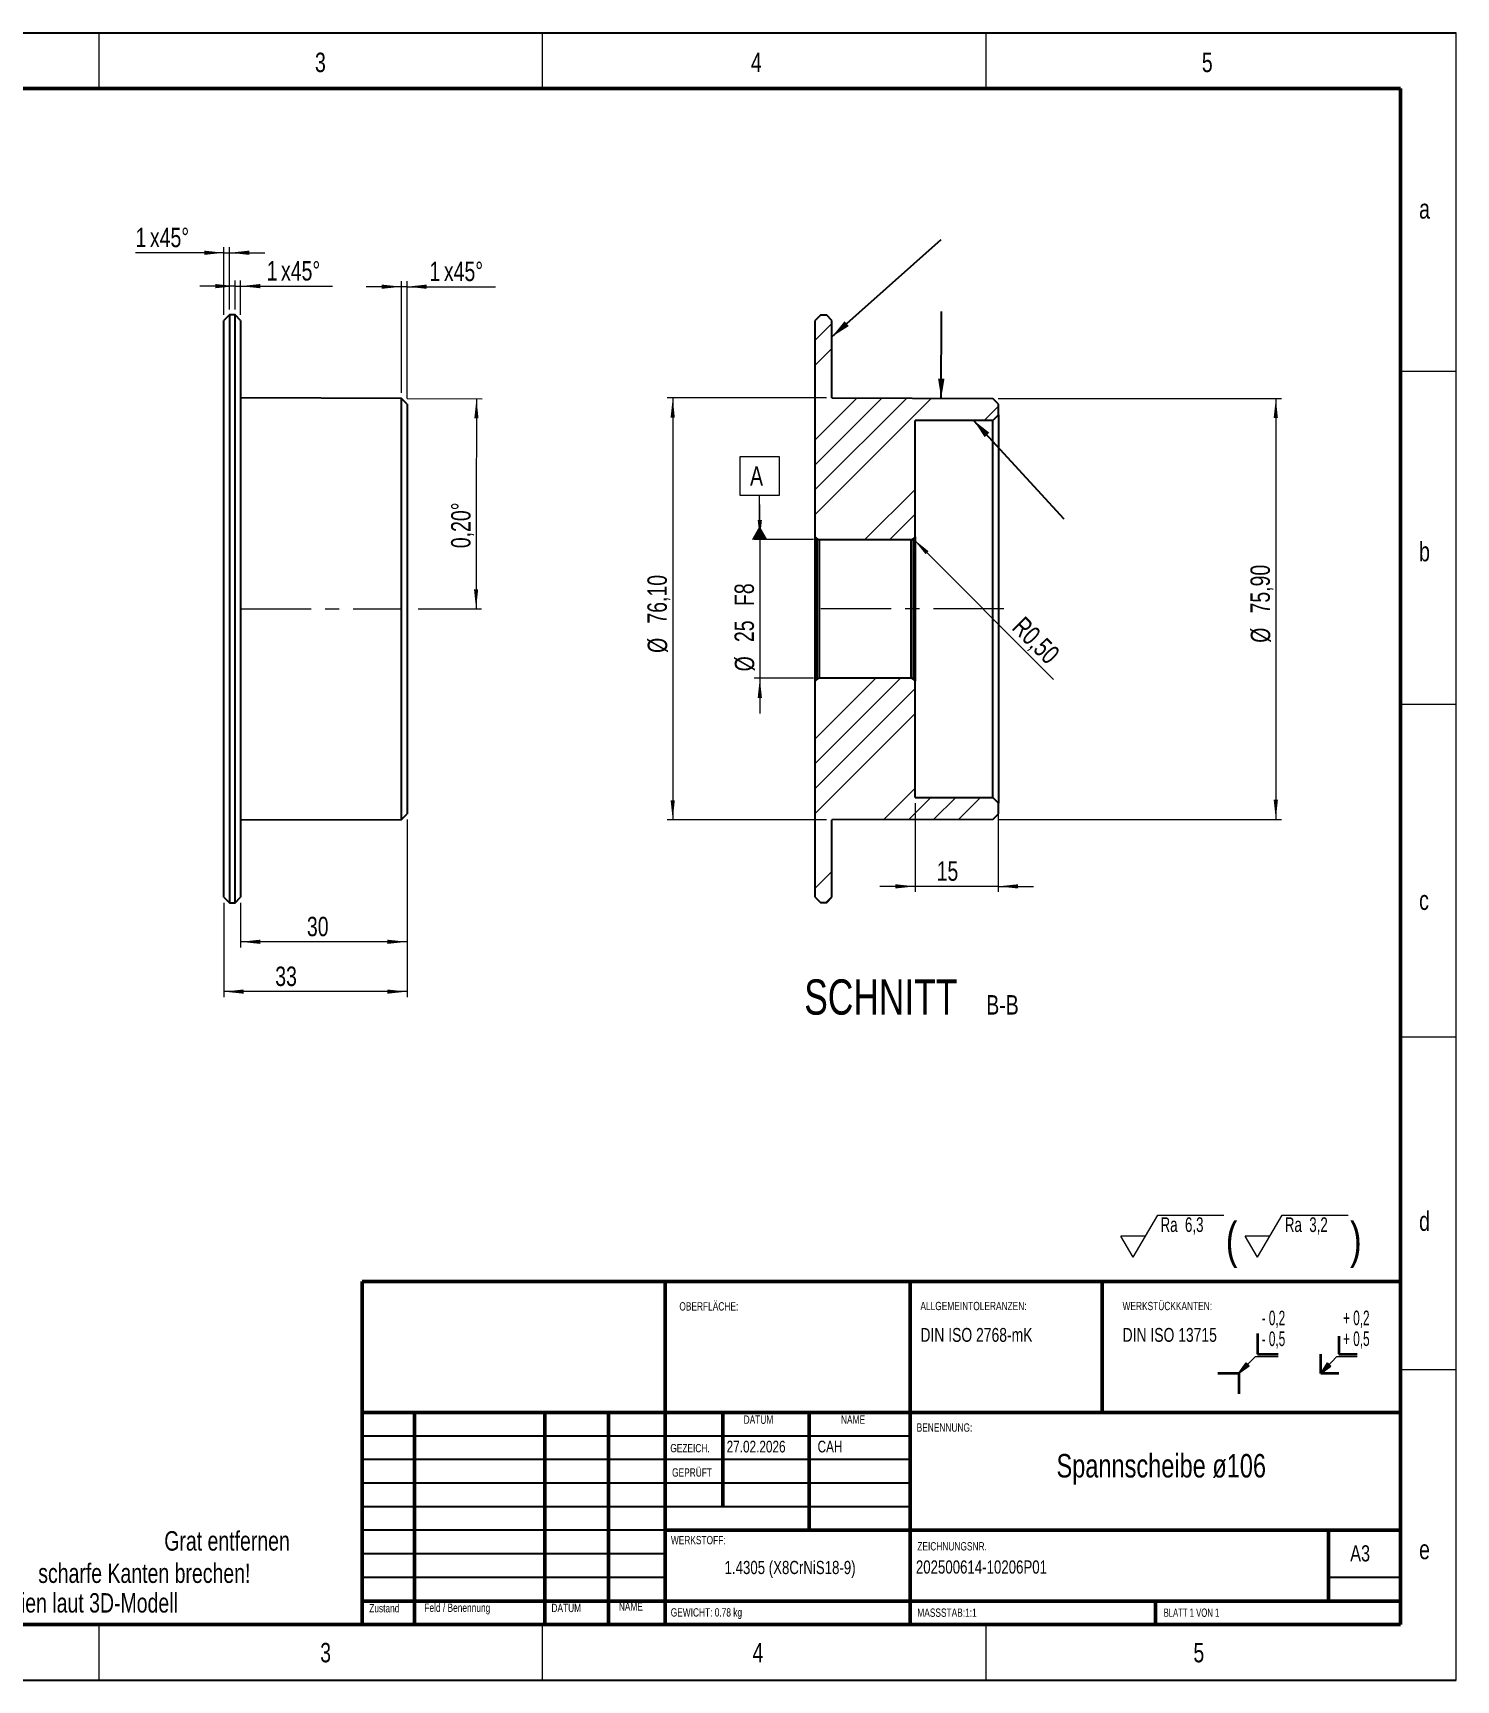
# Model space of a CAD drawing. Header units: millimetres. Extents: x 0 to 420, y 0 to 297.
# Drawn here: x 163.4 to 420, y 0 to 297 of the extents above; entities that cross this region are included whole.
import ezdxf

# ---------------------------------------------------------------- set-up
doc = ezdxf.new("R2010")
doc.units = ezdxf.units.MM
doc.header["$PDSIZE"] = -1
doc.linetypes.add('CENTERX2', pattern=[20.32, 12.7, -2.54, 2.54, -2.54])
doc.styles.add('SLDTEXTSTYLE0', font='TXT', dxfattribs={"width": 0.605})
doc.styles.add('SLDTEXTSTYLE1', font='TXT', dxfattribs={"width": 0.678571})
doc.styles.add('SLDTEXTSTYLE2', font='TXT', dxfattribs={"width": 0.75})
doc.styles.add('SLDTEXTSTYLE3', font='TXT', dxfattribs={"width": 0.692308})
doc.dimstyles.new('SLDDIMSTYLE1', dxfattribs={"dimtxt": 3.5, "dimasz": 3.556, "dimexe": 0, "dimexo": 0.0625, "dimgap": 0.875, "dimtad": 1, "dimrnd": 1e-09, "dimzin": 12, "dimdsep": 46, "dimtxsty": 'SLDTEXTSTYLE2', "dimsah": 1, "dimcen": 0.09, "dimadec": 0, "dimazin": 3, "dimtfac": 1, "dimtdec": 3, "dimtofl": 0, "dimtmove": 0, "dimatfit": 3, "dimfxl": 1, "dimfrac": 2, "dimtolj": 1, "dimtzin": 12, "dimarcsym": 0})
doc.dimstyles.new('SLDDIMSTYLE2', dxfattribs={"dimtxt": 3.5, "dimasz": 3.556, "dimexe": 0, "dimexo": 0.0625, "dimgap": 0.875, "dimtad": 1, "dimdec": 4, "dimdsep": 46, "dimtxsty": 'SLDTEXTSTYLE2', "dimsah": 1, "dimcen": 0.09, "dimazin": 2, "dimtfac": 1, "dimtdec": 3, "dimtofl": 0, "dimtmove": 0, "dimatfit": 3, "dimfxl": 1, "dimfrac": 2, "dimtolj": 1, "dimtzin": 12, "dimarcsym": 0})
doc.dimstyles.new('SLDDIMSTYLE3', dxfattribs={"dimtxt": 3.5, "dimasz": 3.556, "dimexe": 0, "dimexo": 0.0625, "dimgap": 0.875, "dimtad": 1, "dimrnd": 1e-09, "dimzin": 12, "dimdsep": 46, "dimtxsty": 'SLDTEXTSTYLE2', "dimsah": 1, "dimcen": 0.09, "dimadec": 0, "dimazin": 3, "dimtfac": 1, "dimtdec": 3, "dimtmove": 0, "dimatfit": 0, "dimfxl": 1, "dimfrac": 2, "dimtolj": 1, "dimtzin": 12, "dimarcsym": 0})
doc.dimstyles.new('SLDDIMSTYLE4', dxfattribs={"dimtxt": 3.5, "dimasz": 3.556, "dimexe": 0, "dimexo": 0.0625, "dimgap": 0.875, "dimtad": 1, "dimrnd": 1e-09, "dimzin": 12, "dimdsep": 46, "dimtxsty": 'SLDTEXTSTYLE2', "dimsah": 1, "dimcen": 0.09, "dimadec": 0, "dimazin": 3, "dimtfac": 1, "dimtdec": 3, "dimtmove": 0, "dimatfit": 0, "dimfxl": 1, "dimfrac": 2, "dimtolj": 1, "dimarcsym": 0})
doc.dimstyles.new('SLDDIMSTYLE5', dxfattribs={"dimtxt": 3.5, "dimasz": 3.556, "dimexe": 0, "dimexo": 0.0625, "dimgap": 0.875, "dimtad": 1, "dimrnd": 1e-09, "dimdsep": 46, "dimtxsty": 'SLDTEXTSTYLE2', "dimsah": 1, "dimcen": 0, "dimadec": 0, "dimazin": 2, "dimtfac": 1, "dimtdec": 3, "dimtofl": 0, "dimtmove": 0, "dimatfit": 3, "dimfxl": 1, "dimfrac": 2, "dimtolj": 1, "dimtzin": 12, "dimarcsym": 0})
doc.dimstyles.new('SLDDIMSTYLE7', dxfattribs={"dimtxt": 0.18, "dimasz": 3.556, "dimexe": 0, "dimexo": 0.0625, "dimgap": 0, "dimtad": 0, "dimtih": 1, "dimtoh": 1, "dimdec": 0, "dimrnd": 1e-09, "dimzin": 0, "dimdsep": 46, "dimtxsty": 'Standard', "dimsah": 1, "dimcen": 0.09, "dimadec": 0, "dimazin": 0, "dimtfac": 3.556, "dimtdec": 0, "dimtofl": 0, "dimtmove": 0, "dimatfit": 3, "dimfxl": 1, "dimfrac": 2, "dimtolj": 1, "dimtzin": 0, "dimarcsym": 0})
pattern_1 = [(45, (0, 0), (-13.4704, 13.4704), []), (45, (4.49, 0), (-13.4704, 13.4704), []), (45, (8.98, 0), (-13.4704, 13.4704), []), (45, (13.47, 0), (-13.4704, 13.4704), [])]

# ---------------------------------------------------------------- blocks, each defined once
blk = doc.blocks.new('SW_NOTE_0')
at = {"color": 0, "linetype": 'Continuous', "lineweight": 0, "insert": (0, 4.51), "char_height": 3.5, "attachment_point": 1, "style": 'SLDTEXTSTYLE0'}
blk.add_mtext('+ 0,5', dxfattribs=at)
blk = doc.blocks.new('SW_NOTE_0_1')
at = {"color": 0, "linetype": 'Continuous', "lineweight": 0, "insert": (0, 4.51), "char_height": 3.5, "attachment_point": 1, "style": 'SLDTEXTSTYLE0'}
blk.add_mtext('+ 0,2', dxfattribs=at)
blk = doc.blocks.new('SW_NOTE_0_2')
at = {"color": 0, "linetype": 'Continuous', "lineweight": 0, "insert": (0, 4.51), "char_height": 3.5, "attachment_point": 1, "style": 'SLDTEXTSTYLE0'}
blk.add_mtext('- 0,2', dxfattribs=at)
blk = doc.blocks.new('SW_NOTE_0_3')
at = {"color": 0, "linetype": 'Continuous', "lineweight": 0, "insert": (0, 4.51), "char_height": 3.5, "attachment_point": 1, "style": 'SLDTEXTSTYLE0'}
blk.add_mtext('- 0,5', dxfattribs=at)
blk = doc.blocks.new('Block3')
at = {"linetype": 'Continuous'}
for points in [[(735.45, 277.8), (737.92, 279.57), (737.22, 280.27)], [(755.16, 277.71), (757.62, 279.47), (756.78, 280.26)]]:
    blk.add_hatch(color=7, dxfattribs=at).paths.add_polyline_path(points, flags=0)
at = {"color": 7, "linetype": 'Continuous', "lineweight": 35}
for p, q in [((739.95, 287.3), (739.95, 282.3)), ((759.52, 286.66), (759.52, 282.3)), ((739.95, 282.3), (744.95, 282.3)), ((755.16, 277.71), (755.16, 282.3)), ((759.52, 282.3), (763.89, 282.3)), ((730.45, 277.8), (735.45, 277.8)), ((735.45, 277.8), (735.45, 272.8)), ((759.52, 277.71), (755.16, 277.71))]:
    blk.add_line(p, q, dxfattribs=at)
at = {"color": 7, "linetype": 'Continuous', "lineweight": 18}
for p, q in [((735.45, 277.8), (739.45, 281.8)), ((739.45, 281.8), (744.95, 281.8)), ((755.16, 277.71), (759.02, 281.8)), ((759.02, 281.8), (763.89, 281.8)), ((735.45, 277.8), (737.22, 280.27)), ((735.45, 277.8), (737.92, 279.57)), ((737.22, 280.27), (737.92, 279.57)), ((755.16, 277.71), (756.78, 280.26)), ((755.16, 277.71), (757.62, 279.47)), ((756.78, 280.26), (757.62, 279.47))]:
    blk.add_line(p, q, dxfattribs=at)
at = {"color": 7, "linetype": 'Continuous', "lineweight": 0}
for p in [(737.57, 279.92), (757.2, 279.87)]:
    blk.add_point(p, dxfattribs=at)
for name, p in [('SW_NOTE_0_2', (740.95, 288.28)), ('SW_NOTE_0_1', (760.52, 288.3)), ('SW_NOTE_0_3', (740.95, 283.28)), ('SW_NOTE_0', (760.52, 283.29))]:
    blk.add_blockref(name, p, dxfattribs=at)
blk = doc.blocks.new('SW_NOTE_0_4')
at = {"color": 0, "linetype": 'Continuous', "lineweight": 0}
for p, q in [((-4.95, -3.78), (-0.49, 3.78)), ((-0.49, 3.78), (11.39, 3.78)), ((17.46, -3.78), (21.92, 3.78)), ((21.92, 3.78), (33.8, 3.78)), ((-4.95, -3.78), (-7.18, 0)), ((-2.72, 0), (-7.18, 0)), ((17.46, -3.78), (15.23, 0)), ((19.69, 0), (15.23, 0))]:
    blk.add_line(p, q, dxfattribs=at)
at = {"color": 0, "linetype": 'Continuous', "lineweight": 0, "attachment_point": 1}
for s, insert, char_height, style in [('Ra  6,3', (0, 3.41), 2.646, 'SLDTEXTSTYLE1'), ('Ra  3,2', (22.41, 3.41), 2.646, 'SLDTEXTSTYLE1'), ('(', (11.75, 2.54), 6.35, 'SLDTEXTSTYLE2'), (')', (34.15, 2.54), 6.35, 'SLDTEXTSTYLE2')]:
    blk.add_mtext(s, dxfattribs=dict(at, insert=insert, char_height=char_height, style=style))
blk = doc.blocks.new('SW_NOTE_0_5')
at = {"color": 0, "linetype": 'Continuous', "lineweight": 0, "attachment_point": 1, "style": 'SLDTEXTSTYLE2'}
for s, insert, char_height in [('ALLGEMEINTOLERANZEN:', (0, 1.93), 1.5), ('DIN ISO 2768-mK', (0, -2.78), 2.5)]:
    blk.add_mtext(s, dxfattribs=dict(at, insert=insert, char_height=char_height))
blk = doc.blocks.new('SW_NOTE_0_6')
at = {"color": 0, "linetype": 'Continuous', "lineweight": 0, "attachment_point": 1, "style": 'SLDTEXTSTYLE2'}
for s, insert, char_height in [('WERKSTÜCKKANTEN:', (0, 1.93), 1.5), ('DIN ISO 13715', (0, -2.78), 2.5)]:
    blk.add_mtext(s, dxfattribs=dict(at, insert=insert, char_height=char_height))
blk = doc.blocks.new('_D_2')
at = {"color": 7, "linetype": 'Continuous', "lineweight": 0}
for p, q in [((230.85, 231.09), (244.37, 231.04)), ((232.85, 193.15), (244.3, 193.15))]:
    blk.add_line(p, q, dxfattribs=at)
at = {"color": 7, "linetype": 'Continuous', "lineweight": 18}
blk.add_arc((11101.33, 193.15), 10858.02, 179.8, 180, dxfattribs=at)
for points in [[(243.37, 231.05), (242.98, 227.49), (243.74, 227.49)], [(243.3, 193.15), (243.68, 196.7), (242.92, 196.7)]]:
    blk.add_solid(points, dxfattribs=at)
at = {"color": 7, "linetype": 'Continuous', "lineweight": 18, "insert": (238.79, 204.1), "char_height": 3.5, "attachment_point": 1, "rotation": 89.9134, "style": 'SLDTEXTSTYLE2'}
blk.add_mtext('0,20°', dxfattribs=at)
blk = doc.blocks.new('_D_3')
at = {"color": 7, "linetype": 'Continuous', "lineweight": 0}
for p, q in [((230.85, 155.2), (230.85, 123.15)), ((197.85, 140.15), (197.85, 123.15)), ((230.85, 124.15), (197.85, 124.15))]:
    blk.add_line(p, q, dxfattribs=at)
at = {"color": 7, "linetype": 'Continuous', "lineweight": 18}
for points in [[(197.85, 124.15), (201.4, 123.77), (201.4, 124.53)], [(230.85, 124.15), (227.29, 124.53), (227.29, 123.77)]]:
    blk.add_solid(points, dxfattribs=at)
at = {"color": 7, "linetype": 'Continuous', "lineweight": 18, "insert": (207.09, 128.66), "char_height": 3.5, "attachment_point": 1, "style": 'SLDTEXTSTYLE2'}
blk.add_mtext('33', dxfattribs=at)
blk = doc.blocks.new('_D_4')
at = {"color": 7, "linetype": 'Continuous', "lineweight": 0}
for p, q in [((197.85, 257.36), (181.91, 257.36)), ((197.85, 246.15), (197.85, 258.36)), ((197.85, 257.36), (198.85, 257.36)), ((198.85, 247.15), (198.85, 258.36)), ((198.85, 257.36), (205.2, 257.36))]:
    blk.add_line(p, q, dxfattribs=at)
at = {"color": 7, "linetype": 'Continuous', "lineweight": 18}
for points in [[(197.85, 257.36), (194.29, 257.74), (194.29, 256.98)], [(198.85, 257.36), (202.4, 256.98), (202.4, 257.74)]]:
    blk.add_solid(points, dxfattribs=at)
at = {"color": 7, "linetype": 'Continuous', "lineweight": 18, "char_height": 3.5, "attachment_point": 1, "style": 'SLDTEXTSTYLE2'}
for s, insert in [('1', (181.91, 261.87)), ('x45°', (184.5, 261.87))]:
    blk.add_mtext(s, dxfattribs=dict(at, insert=insert))
blk = doc.blocks.new('_D_5')
at = {"color": 7, "linetype": 'Continuous', "lineweight": 0}
for p, q in [((199.85, 251.34), (193.5, 251.34)), ((199.85, 247.15), (199.85, 252.34)), ((199.85, 251.34), (200.85, 251.34)), ((200.85, 246.15), (200.85, 252.34)), ((200.85, 251.34), (217.41, 251.34))]:
    blk.add_line(p, q, dxfattribs=at)
at = {"color": 7, "linetype": 'Continuous', "lineweight": 18}
for points in [[(199.85, 251.34), (196.29, 251.72), (196.29, 250.96)], [(200.85, 251.34), (204.4, 250.96), (204.4, 251.72)]]:
    blk.add_solid(points, dxfattribs=at)
at = {"color": 7, "linetype": 'Continuous', "lineweight": 18, "char_height": 3.5, "attachment_point": 1, "style": 'SLDTEXTSTYLE2'}
for s, insert in [('1', (205.54, 255.85)), ('x45°', (208.13, 255.85))]:
    blk.add_mtext(s, dxfattribs=dict(at, insert=insert))
blk = doc.blocks.new('_D_6')
at = {"color": 7, "linetype": 'Continuous', "lineweight": 0}
for p, q in [((229.85, 251.24), (223.5, 251.24)), ((229.85, 232.1), (229.85, 252.24)), ((230.85, 251.24), (229.85, 251.24)), ((230.85, 231.09), (230.85, 252.24)), ((230.85, 251.24), (246.78, 251.24))]:
    blk.add_line(p, q, dxfattribs=at)
at = {"color": 7, "linetype": 'Continuous', "lineweight": 18}
for points in [[(229.85, 251.24), (226.29, 251.62), (226.29, 250.86)], [(230.85, 251.24), (234.4, 250.86), (234.4, 251.62)]]:
    blk.add_solid(points, dxfattribs=at)
at = {"color": 7, "linetype": 'Continuous', "lineweight": 18, "char_height": 3.5, "attachment_point": 1, "style": 'SLDTEXTSTYLE2'}
for s, insert in [('1', (234.91, 255.75)), ('x45°', (237.5, 255.75))]:
    blk.add_mtext(s, dxfattribs=dict(at, insert=insert))
blk = doc.blocks.new('_D_7')
at = {"color": 7, "linetype": 'Continuous', "lineweight": 0}
for p, q in [((230.85, 155.2), (230.85, 132.13)), ((200.85, 140.15), (200.85, 132.13)), ((230.85, 133.13), (200.85, 133.13))]:
    blk.add_line(p, q, dxfattribs=at)
at = {"color": 7, "linetype": 'Continuous', "lineweight": 18}
for points in [[(200.85, 133.13), (204.4, 132.75), (204.4, 133.51)], [(230.85, 133.13), (227.29, 133.51), (227.29, 132.75)]]:
    blk.add_solid(points, dxfattribs=at)
at = {"color": 7, "linetype": 'Continuous', "lineweight": 18, "insert": (212.8, 137.64), "char_height": 3.5, "attachment_point": 1, "style": 'SLDTEXTSTYLE2'}
blk.add_mtext('30', dxfattribs=at)
blk = doc.blocks.new('_D_8')
at = {"color": 7, "linetype": 'Continuous', "lineweight": 0}
for p, q in [((294.45, 205.65), (294.45, 212)), ((304.16, 205.65), (293.45, 205.65)), ((294.45, 205.65), (294.45, 180.65)), ((304.16, 180.65), (293.45, 180.65)), ((294.45, 180.65), (294.45, 174.3))]:
    blk.add_line(p, q, dxfattribs=at)
at = {"color": 7, "linetype": 'Continuous', "lineweight": 18}
for points in [[(294.45, 205.65), (294.84, 209.2), (294.07, 209.2)], [(294.45, 180.65), (294.07, 177.09), (294.84, 177.09)]]:
    blk.add_solid(points, dxfattribs=at)
at = {"color": 7, "linetype": 'Continuous', "lineweight": 18, "char_height": 3.5, "attachment_point": 1, "rotation": 90, "style": 'SLDTEXTSTYLE2'}
for s, insert in [('F8', (289.89, 193.66)), ('25', (289.89, 187.17)), ('%%c', (289.94, 181.89))]:
    blk.add_mtext(s, dxfattribs=dict(at, insert=insert))
blk = doc.blocks.new('_D_9')
at = {"color": 7, "linetype": 'Continuous', "lineweight": 0}
blk.add_line((322.1, 205.79), (347.39, 180.45), dxfattribs=at)
at = {"color": 7, "linetype": 'Continuous', "lineweight": 18}
blk.add_solid([(322.1, 205.79), (324.34, 203.01), (324.88, 203.54)], dxfattribs=at)
at = {"color": 7, "linetype": 'Continuous', "lineweight": 18, "insert": (342.18, 192.04), "char_height": 3.5, "attachment_point": 1, "rotation": 314.9391, "style": 'SLDTEXTSTYLE2'}
blk.add_mtext('R0,50', dxfattribs=at)
blk = doc.blocks.new('_D_10')
at = {"color": 7, "linetype": 'Continuous', "lineweight": 0}
for p, q in [((306.45, 231.2), (277.75, 231.2)), ((278.75, 231.2), (278.75, 155.1)), ((306.45, 155.1), (277.75, 155.1))]:
    blk.add_line(p, q, dxfattribs=at)
at = {"color": 7, "linetype": 'Continuous', "lineweight": 18}
for points in [[(278.75, 231.2), (278.37, 227.64), (279.13, 227.64)], [(278.75, 155.1), (279.13, 158.65), (278.37, 158.65)]]:
    blk.add_solid(points, dxfattribs=at)
at = {"color": 7, "linetype": 'Continuous', "lineweight": 18, "char_height": 3.5, "attachment_point": 1, "rotation": 90, "style": 'SLDTEXTSTYLE2'}
for s, insert in [('76,10', (274.19, 190.49)), ('%%c', (274.24, 185.21))]:
    blk.add_mtext(s, dxfattribs=dict(at, insert=insert))
blk = doc.blocks.new('_D_11')
at = {"color": 7, "linetype": 'Continuous', "lineweight": 0}
for p, q in [((337.45, 231.1), (388.48, 231.1)), ((387.48, 231.1), (387.48, 155.2)), ((337.45, 155.2), (388.48, 155.2))]:
    blk.add_line(p, q, dxfattribs=at)
at = {"color": 7, "linetype": 'Continuous', "lineweight": 18}
for points in [[(387.48, 231.1), (387.09, 227.54), (387.86, 227.54)], [(387.48, 155.2), (387.86, 158.75), (387.09, 158.75)]]:
    blk.add_solid(points, dxfattribs=at)
at = {"color": 7, "linetype": 'Continuous', "lineweight": 18, "char_height": 3.5, "attachment_point": 1, "rotation": 90, "style": 'SLDTEXTSTYLE2'}
for s, insert in [('75,90', (382.91, 192.32)), ('%%c', (382.96, 187.04))]:
    blk.add_mtext(s, dxfattribs=dict(at, insert=insert))
blk = doc.blocks.new('_D_12')
at = {"color": 7, "linetype": 'Continuous', "lineweight": 0}
for p, q in [((322.45, 158.15), (322.45, 142.12)), ((337.45, 157.15), (337.45, 142.12)), ((322.45, 143.12), (316.1, 143.12)), ((337.45, 143.12), (322.45, 143.12)), ((337.45, 143.12), (343.8, 143.12))]:
    blk.add_line(p, q, dxfattribs=at)
at = {"color": 7, "linetype": 'Continuous', "lineweight": 18}
for points in [[(322.45, 143.12), (318.9, 143.5), (318.9, 142.74)], [(337.45, 143.12), (341.01, 142.74), (341.01, 143.5)]]:
    blk.add_solid(points, dxfattribs=at)
at = {"color": 7, "linetype": 'Continuous', "lineweight": 18, "insert": (326.33, 147.63), "char_height": 3.5, "attachment_point": 1, "style": 'SLDTEXTSTYLE2'}
blk.add_mtext('15', dxfattribs=at)
blk = doc.blocks.new('SW_NOTE_0_7')
at = {"color": 0, "linetype": 'Continuous', "lineweight": 0, "attachment_point": 2, "style": 'SLDTEXTSTYLE2'}
for s, insert, char_height in [('SCHNITT', (16.07, 8.19), 6.35), ('B-B', (38.01, 5.35), 3.5)]:
    blk.add_mtext(s, dxfattribs=dict(at, insert=insert, char_height=char_height))
blk = doc.blocks.new('SW_DATUMTAG_0')
at = {"color": 0, "linetype": 'Continuous', "lineweight": 18}
for p, q in [((-1.77, 6.28), (5.23, 6.28)), ((-1.77, -0.72), (-1.77, 6.28)), ((5.23, 6.28), (5.23, -0.72)), ((5.23, -0.72), (-1.77, -0.72)), ((1.73, -8.69), (1.73, -0.72))]:
    blk.add_line(p, q, dxfattribs=at)
at = {"color": 0, "linetype": 'Continuous', "lineweight": 0}
blk.add_solid([(0.33, -8.69), (3.13, -8.69), (1.73, -6.24)], dxfattribs=at)
at = {"color": 0, "linetype": 'Continuous', "lineweight": 0, "insert": (0, 4.51), "char_height": 3.5, "attachment_point": 1, "style": 'SLDTEXTSTYLE2'}
blk.add_mtext('A', dxfattribs=at)

msp = doc.modelspace()

# ---------------------------------------------------------------- hatches: boundary and pattern name
at = {"linetype": 'Continuous', "lineweight": 18}
h = msp.add_hatch(dxfattribs=at)
h.set_pattern_fill('DIN 201 Stahl und Stahlguss', style=0, pattern_type=2)
h.set_pattern_definition(pattern_1)
edge = h.paths.add_edge_path(flags=0)
edge.add_line((336.45494, 231.09503), (307.45493, 231.19626))
edge.add_line((307.45493, 231.19626), (307.45493, 245.14626))
edge.add_line((307.45493, 245.14626), (306.45493, 246.14626))
edge.add_line((306.45493, 246.14626), (305.45493, 246.14626))
edge.add_line((305.45493, 246.14626), (304.45493, 245.14626))
edge.add_line((304.45493, 245.14626), (304.45493, 206.14626))
edge.add_line((304.45493, 206.14626), (304.80848, 205.7927))
edge.add_arc((305.16204, 206.14626), 0.5, 225, 270)
edge.add_line((305.16204, 205.64626), (321.74782, 205.64626))
edge.add_arc((321.74782, 206.14626), 0.5, 270, 315)
edge.add_line((322.10138, 205.7927), (322.45493, 206.14626))
edge.add_line((322.45493, 206.14626), (322.45493, 227.14626))
edge.add_line((322.45493, 227.14626), (336.45493, 227.14626))
edge.add_line((336.45493, 227.14626), (337.45493, 228.14626))
edge.add_line((337.45493, 228.14626), (337.45493, 230.08803))
edge.add_line((337.45493, 230.08803), (336.45494, 231.09503))
h = msp.add_hatch(dxfattribs=at)
h.set_pattern_fill('DIN 201 Stahl und Stahlguss', style=0, pattern_type=2)
h.set_pattern_definition(pattern_1)
edge = h.paths.add_edge_path(flags=0)
edge.add_line((307.45493, 155.09626), (336.45494, 155.19749))
edge.add_line((336.45494, 155.19749), (337.45493, 156.20449))
edge.add_line((337.45493, 156.20449), (337.45493, 158.14626))
edge.add_line((337.45493, 158.14626), (336.45493, 159.14626))
edge.add_line((336.45493, 159.14626), (322.45493, 159.14626))
edge.add_line((322.45493, 159.14626), (322.45493, 180.14626))
edge.add_line((322.45493, 180.14626), (322.10138, 180.49981))
edge.add_arc((321.74782, 180.14626), 0.5, 45, 90)
edge.add_line((321.74782, 180.64626), (305.16204, 180.64626))
edge.add_arc((305.16204, 180.14626), 0.5, 90, 135)
edge.add_line((304.80848, 180.49981), (304.45493, 180.14626))
edge.add_line((304.45493, 180.14626), (304.45493, 141.14626))
edge.add_line((304.45493, 141.14626), (305.45493, 140.14626))
edge.add_line((305.45493, 140.14626), (306.45493, 140.14626))
edge.add_line((306.45493, 140.14626), (307.45493, 141.14626))
edge.add_line((307.45493, 141.14626), (307.45493, 155.09626))

# ---------------------------------------------------------------- linework, layer by layer
at = {"color": 7, "linetype": 'Continuous', "lineweight": 25}
for p, q in [((0.00398, 296.99171), (419.97522, 296.99171)), ((198.84747, 246.14626), (197.84747, 245.14626)), ((197.84747, 141.14626), (197.84747, 245.14626)), ((199.84747, 246.14626), (198.84747, 246.14626)), ((198.84747, 246.14626), (198.84747, 140.14626)), ((200.84747, 245.14626), (199.84747, 246.14626)), ((199.84747, 140.14626), (199.84747, 246.14626)), ((200.84747, 245.14626), (200.84747, 141.14626)), ((305.45493, 246.14626), (304.45493, 245.14626)), ((304.45493, 206.14626), (304.45493, 245.14626)), ((305.45493, 246.14626), (306.45493, 246.14626)), ((307.45493, 245.14626), (306.45493, 246.14626)), ((307.45493, 231.19626), (307.45493, 245.14626)), ((229.84747, 231.09503), (200.84747, 231.19626)), ((230.84747, 230.08803), (229.84747, 231.09503)), ((229.84747, 193.14626), (229.84747, 231.09503)), ((230.84747, 230.08803), (230.84747, 156.20449)), ((307.45493, 231.19626), (336.45494, 231.09503)), ((337.45493, 230.08803), (336.45494, 231.09503)), ((337.45493, 228.14626), (337.45493, 230.08803)), ((336.45493, 227.14626), (322.45493, 227.14626)), ((322.45493, 206.14626), (322.45493, 227.14626)), ((336.45493, 227.14626), (337.45493, 228.14626)), ((336.45493, 159.14626), (336.45493, 227.14626)), ((337.45493, 228.14626), (337.45493, 158.14626)), ((304.45493, 180.14626), (304.45493, 206.14626)), ((304.45493, 206.14626), (304.80848, 205.7927)), ((304.80848, 180.49981), (304.80848, 205.7927)), ((305.16204, 205.64626), (321.74782, 205.64626)), ((305.16204, 205.64626), (305.16204, 180.64626)), ((321.74782, 180.64626), (321.74782, 205.64626)), ((322.10138, 205.7927), (322.45493, 206.14626)), ((322.10138, 205.7927), (322.10138, 180.49981)), ((322.45493, 206.14626), (322.45493, 180.14626)), ((229.84747, 155.19749), (229.84747, 193.14626)), ((304.80848, 180.49981), (304.45493, 180.14626)), ((304.45493, 141.14626), (304.45493, 180.14626)), ((321.74782, 180.64626), (305.16204, 180.64626)), ((322.45493, 180.14626), (322.10138, 180.49981)), ((322.45493, 159.14626), (322.45493, 180.14626)), ((322.45493, 159.14626), (336.45493, 159.14626)), ((337.45493, 158.14626), (336.45493, 159.14626)), ((337.45493, 156.20449), (337.45493, 158.14626)), ((200.84747, 155.09626), (229.84747, 155.19749)), ((229.84747, 155.19749), (230.84747, 156.20449)), ((336.45494, 155.19749), (307.45493, 155.09626)), ((307.45493, 141.14626), (307.45493, 155.09626)), ((336.45494, 155.19749), (337.45493, 156.20449)), ((197.84747, 141.14626), (198.84747, 140.14626)), ((198.84747, 140.14626), (199.84747, 140.14626)), ((199.84747, 140.14626), (200.84747, 141.14626)), ((304.45493, 141.14626), (305.45493, 140.14626)), ((306.45493, 140.14626), (305.45493, 140.14626)), ((306.45493, 140.14626), (307.45493, 141.14626)), ((321.57522, 44.02368), (222.77522, 44.02368)), ((321.57522, 39.77368), (222.77522, 39.77368)), ((321.57522, 35.52368), (222.77522, 35.52368)), ((321.57522, 31.27368), (222.77522, 31.27368)), ((277.37522, 27.02368), (222.77522, 27.02368)), ((277.37522, 22.77361), (222.77522, 22.77361)), ((277.37522, 18.52368), (222.77522, 18.52368)), ((409.97522, 18.52368), (396.97522, 18.52368)), ((0.00398, 0.02368), (419.97522, 0.02368))]:
    msp.add_line(p, q, dxfattribs=at)
at = {"color": 7, "linetype": 'Continuous', "lineweight": 18}
for p, q in [((175.26209, 296.99171), (175.26209, 286.99171)), ((255.22391, 296.99171), (255.22391, 286.99171)), ((335.18574, 296.99171), (335.18574, 286.99171)), ((419.97522, 0.02368), (419.97522, 296.99171)), ((409.97522, 235.99171), (419.97522, 235.99171)), ((409.97522, 175.99171), (419.97522, 175.99171)), ((409.97522, 115.99171), (419.97522, 115.99171)), ((409.97522, 55.99171), (419.97522, 55.99171)), ((175.26209, 10.02368), (175.26209, 0.02368)), ((255.22391, 10.02368), (255.22391, 0.02368)), ((335.18574, 10.02368), (335.18574, 0.02368))]:
    msp.add_line(p, q, dxfattribs=at)
at = {"color": 7, "linetype": 'Continuous', "lineweight": 50}
for p, q in [((25.00398, 286.99171), (409.97522, 286.99171)), ((409.97522, 10.02368), (409.97522, 286.99171)), ((222.77522, 71.898), (409.97522, 71.898)), ((222.77522, 71.898), (222.77522, 10.02368)), ((277.37522, 10.02368), (277.37522, 71.898)), ((321.57522, 71.898), (321.57522, 10.02368)), ((356.16678, 71.898), (356.16678, 48.27368)), ((409.97522, 71.898), (409.97522, 10.02368)), ((409.97522, 48.27368), (222.77522, 48.27368)), ((232.1767, 48.27368), (232.1767, 10.02368)), ((255.66793, 48.27368), (255.66793, 10.02368)), ((267.17415, 48.27368), (267.17415, 10.02368)), ((287.77522, 31.27368), (287.77522, 48.27368)), ((303.37522, 48.27368), (303.37522, 27.02368)), ((277.37522, 27.02368), (409.97522, 27.02368)), ((396.97522, 14.27368), (396.97522, 27.02368)), ((222.77522, 14.27368), (409.97522, 14.27368)), ((365.77522, 10.02368), (365.77522, 14.27368)), ((25.00398, 10.02368), (409.97522, 10.02368))]:
    msp.add_line(p, q, dxfattribs=at)
at = {"color": 7, "linetype": 'CENTERX2', "lineweight": 18}
for p, q in [((200.84747, 193.14626), (229.84747, 193.14626)), ((338.45494, 193.14626), (305.45493, 193.14626))]:
    msp.add_line(p, q, dxfattribs=at)
at = {"color": 7, "linetype": 'Continuous', "lineweight": 25}
for centre, start, end in [((305.16204, 206.14626), 225, 270), ((321.74782, 206.14626), 270, 315), ((305.16204, 180.14626), 90, 135), ((321.74782, 180.14626), 45, 90)]:
    msp.add_arc(centre, 0.5, start, end, dxfattribs=at)

# ---------------------------------------------------------------- block references
at = {"color": 7, "linetype": 'Continuous', "lineweight": 0}
for name, p in [('SW_DATUMTAG_0', (292.68998, 214.3382)), ('SW_NOTE_0_7', (300.19295, 118.16035)), ('SW_NOTE_0_4', (366.69953, 80.04318)), ('SW_NOTE_0_6', (359.85409, 66.28465)), ('SW_NOTE_0_5', (323.40683, 66.28465))]:
    msp.add_blockref(name, p, dxfattribs=at)
at = {"color": 7, "linetype": 'Continuous', "xscale": 0.75, "yscale": 0.75, "zscale": 0.75}
msp.add_blockref('Block3', (-170.78653, -152.97413), dxfattribs=at)

# ---------------------------------------------------------------- texts
at = {"color": 7, "linetype": 'Continuous', "lineweight": 0}
for s, insert, char_height, attachment_point, style in [('3', (214.25603, 293.43614), 3.5, 1, 'SLDTEXTSTYLE2'), ('4', (292.83629, 293.43614), 3.5, 1, 'SLDTEXTSTYLE2'), ('5', (374.14546, 293.43614), 3.5, 1, 'SLDTEXTSTYLE2'), ('a', (413.31537, 267.0172), 3.5, 1, 'SLDTEXTSTYLE2'), ('b', (413.31537, 205.23126), 3.5, 1, 'SLDTEXTSTYLE2'), ('c', (413.31537, 142.37389), 3.5, 1, 'SLDTEXTSTYLE2'), ('d', (413.31537, 84.51654), 3.5, 1, 'SLDTEXTSTYLE2'), ('OBERFLÄCHE:', (279.95137, 68.15129), 1.5, 1, 'SLDTEXTSTYLE2'), ('DATUM', (291.53587, 47.72412), 1.5, 1, 'SLDTEXTSTYLE2'), ('NAME', (309.08415, 47.72412), 1.5, 1, 'SLDTEXTSTYLE2'), ('BENENNUNG:', (322.73141, 46.30201), 1.5, 1, 'SLDTEXTSTYLE2'), ('GEZEICH.', (278.31627, 42.5842), 1.5, 1, 'SLDTEXTSTYLE2'), ('27.02.2026', (288.47206, 43.17255), 2.116667, 1, 'SLDTEXTSTYLE2'), ('CAH', (304.86848, 43.18028), 2.116667, 1, 'SLDTEXTSTYLE2'), ('Spannscheibe ø106', (366.82955, 40.77952), 4.2333333, 2, 'SLDTEXTSTYLE2'), ('GEPRÜFT', (278.63976, 38.19921), 1.5, 1, 'SLDTEXTSTYLE2'), ('Grat entfernen', (187.08678, 26.86143), 3.5, 1, 'SLDTEXTSTYLE2'), ('WERKSTOFF:', (278.42108, 26.00974), 1.5, 1, 'SLDTEXTSTYLE2'), ('ZEICHNUNGSNR.', (322.84919, 24.89232), 1.5, 1, 'SLDTEXTSTYLE2'), ('A3', (400.89621, 24.32412), 2.910417, 1, 'SLDTEXTSTYLE2'), ('e', (413.31537, 25.30736), 3.5, 1, 'SLDTEXTSTYLE2'), ('scharfe Kanten brechen!', (164.36595, 21.03604), 3.5, 1, 'SLDTEXTSTYLE2'), ('1.4305 (X8CrNiS18-9)', (299.91067, 21.50925), 2.38125, 2, 'SLDTEXTSTYLE2'), ('202500614-10206P01', (322.58844, 21.59794), 2.38125, 1, 'SLDTEXTSTYLE2'), ('nicht bemaßte Geometrien laut 3D-Modell', (124.3736, 15.69259), 3.5, 1, 'SLDTEXTSTYLE2'), ('Zustand', (224.03528, 13.72206), 1.5, 1, 'SLDTEXTSTYLE2'), ('Feld / Benennung', (233.97237, 13.81283), 1.5, 1, 'SLDTEXTSTYLE2'), ('DATUM', (256.88499, 13.7755), 1.5, 1, 'SLDTEXTSTYLE2'), ('NAME', (269.03482, 14.01902), 1.5, 1, 'SLDTEXTSTYLE2'), ('GEWICHT: 0.78 kg', (278.39303, 12.97299), 1.4986, 1, 'SLDTEXTSTYLE2'), ('MASSSTAB:1:1', (322.84919, 12.92377), 1.5, 1, 'SLDTEXTSTYLE2'), ('BLATT 1 VON 1', (367.25352, 12.92377), 1.5, 1, 'SLDTEXTSTYLE3'), ('3', (215.19429, 6.72208), 3.5, 1, 'SLDTEXTSTYLE2'), ('4', (293.14134, 6.72208), 3.5, 1, 'SLDTEXTSTYLE2'), ('5', (372.62669, 6.72208), 3.5, 1, 'SLDTEXTSTYLE2')]:
    msp.add_mtext(s, dxfattribs=dict(at, insert=insert, char_height=char_height, attachment_point=attachment_point, style=style))

# ---------------------------------------------------------------- dimensions: what is measured, and where the dimension line sits
at = {"color": 7, "linetype": 'Continuous', "lineweight": 18}
for base, p1, p2, picture, middle in [((198.84747, 257.35898), (197.84747, 245.14626), (198.84747, 246.14626), '_D_4', (187.84747, 257.35898)), ((200.84747, 251.33821), (199.84747, 246.14626), (200.84747, 245.14626), '_D_5', (211.47393, 251.33821)), ((229.84747, 251.23821), (230.84747, 230.08803), (229.84747, 231.09503), '_D_6', (240.84747, 251.23821))]:
    dim = msp.add_linear_dim(base=base, p1=p1, p2=p2, text='<>x45°', dimstyle='SLDDIMSTYLE3', dxfattribs=at)
    dim.commit()
    dim.dimension.update_dxf_attribs({"geometry": picture, "text_midpoint": middle, "dimtype": 160})
dim = msp.add_angular_dim_2l(base=(243.31904, 212.09707), line1=((200.84747, 231.19626), (229.84747, 231.09503)), line2=((231.84747, 193.14626), (198.84747, 193.14626)), dimstyle='SLDDIMSTYLE2', dxfattribs=at)
dim.commit()
dim.dimension.update_dxf_attribs({"geometry": '_D_2', "text_midpoint": (243.31491, 209.55555), "dimtype": 162})
for base, p1, p2, text, dimstyle, picture, middle in [((278.75128, 155.09626), (307.45493, 231.19626), (307.45493, 155.09626), '%%c<>', 'SLDDIMSTYLE1', '_D_10', (278.75128, 193.67238)), ((387.4753, 155.19749), (336.45494, 231.09503), (336.45494, 155.19749), '%%c<>', 'SLDDIMSTYLE1', '_D_11', (387.4753, 195.49862)), ((294.45493, 180.64626), (305.16204, 205.64626), (305.16204, 180.64626), '%%c<>F8', 'SLDDIMSTYLE4', '_D_8', (294.45493, 190.18861))]:
    dim = msp.add_linear_dim(base=base, p1=p1, p2=p2, angle=90, text=text, dimstyle=dimstyle, dxfattribs=at)
    dim.commit()
    dim.dimension.update_dxf_attribs({"geometry": picture, "text_midpoint": middle, "dimtype": 160})
dim = msp.add_radius_dim(center=(321.74782, 206.14626), mpoint=(322.101, 205.79233), dimstyle='SLDDIMSTYLE5', dxfattribs=at)
dim.commit()
dim.dimension.update_dxf_attribs({"geometry": '_D_9', "text_midpoint": (343.27781, 184.57049), "dimtype": 164})
for base, p1, p2, dimstyle, picture, middle in [((322.45493, 143.11944), (337.45493, 158.14626), (322.45493, 159.14626), 'SLDDIMSTYLE3', '_D_12', (328.91954, 143.11944)), ((197.84747, 124.14626), (230.84747, 156.20449), (197.84747, 141.14626), 'SLDDIMSTYLE1', '_D_3', (209.67847, 124.14626)), ((200.84747, 133.12697), (230.84747, 156.20449), (200.84747, 141.14626), 'SLDDIMSTYLE1', '_D_7', (215.38316, 133.12697))]:
    dim = msp.add_linear_dim(base=base, p1=p1, p2=p2, dimstyle=dimstyle, dxfattribs=at)
    dim.commit()
    dim.dimension.update_dxf_attribs({"geometry": picture, "text_midpoint": middle, "dimtype": 160})

# ---------------------------------------------------------------- leaders
for points in [[(307.45493, 242.21478), (327.16932, 259.7412)], [(327.15437, 231.12749), (327.20903, 246.78547)], [(333.00721, 227.14626), (349.24848, 209.38257)]]:
    msp.add_leader(points, dimstyle='SLDDIMSTYLE7', dxfattribs=at)

doc.saveas('drawing.dxf')
